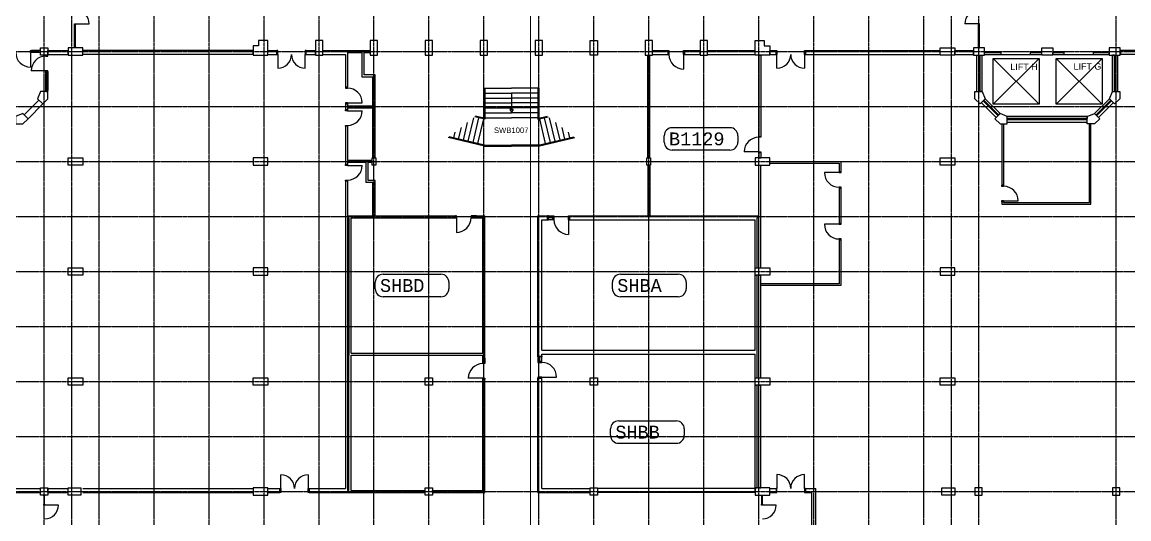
# Model space of a CAD drawing. Header units: millimetres. Extents: x -63292 to 85267, y -25390 to 107538.
# Drawn here: x -27737 to 32667, y 11276 to 38376 of the extents above; entities that cross this region are included whole.
import ezdxf

# ---------------------------------------------------------------- set-up
doc = ezdxf.new("R2010")
doc.units = ezdxf.units.MM
doc.linetypes.add('PCENTRE', pattern=[50.8, 31.75, -6.35, 6.35, -6.35])
for name, color, linetype in [('Boundaries_and_building_grids', 140, 'Continuous'), ('BRICK_WALLS_P4', 1, 'Continuous'), ('COLUMNS_P5', 3, 'Continuous'), ('DR', 8, 'Continuous'), ('LIFTS AND STAIRS', 8, 'Continuous'), ('TEXT', 2, 'Continuous'), ('WA', 6, 'Continuous'), ('WA_EXT', 7, 'Continuous'), ('WN', 4, 'Continuous')]:
    doc.layers.add(name, color=color, linetype=linetype)
doc.styles.add('arial', font='arial.ttf')
doc.styles.add('MONOTXT', font='monotxt.shx')

msp = doc.modelspace()

# ---------------------------------------------------------------- linework, layer by layer
at = {"layer": 'Boundaries_and_building_grids', "color": 140, "linetype": 'PCENTRE', "lineweight": -3}
for p, q in [((-26533, -17978), (-26533, 67826)), ((-25033, -17978), (-25033, 67826)), ((-23533, -17978), (-23533, 67826)), ((-20533, -17978), (-20533, 67826)), ((-17533, -17978), (-17533, 67826)), ((-14533, -17978), (-14533, 67826)), ((-11533, -17978), (-11533, 67826)), ((-8533, -17978), (-8533, 67826)), ((-5533, -17978), (-5533, 67826)), ((-2533, -17978), (-2533, 67826)), ((467, -17978), (467, 67826)), ((3467, -17978), (3467, 67826)), ((6467, -17978), (6467, 67826)), ((9467, -17978), (9467, 67826)), ((12467, -17978), (12467, 67826)), ((15467, -17978), (15467, 67826)), ((18467, -17978), (18467, 67826)), ((21467, 67826), (21467, -17978)), ((22967, 67826), (22967, -17978)), ((24467, 67826), (24467, -17978)), ((31967, -17978), (31967, 67826)), ((-52891, 36776), (85267, 36776)), ((-52891, 33776), (85267, 33776)), ((-52891, 30776), (50767, 30776)), ((-52891, 27776), (50767, 27776)), ((-52891, 24776), (50767, 24776)), ((-52891, 21776), (50767, 21776)), ((-52891, 18776), (50767, 18776)), ((-52891, 15776), (50767, 15776)), ((-52891, 12776), (50767, 12776))]:
    msp.add_line(p, q, dxfattribs=at)
at = {"layer": 'BRICK_WALLS_P4', "linetype": 'Continuous'}
for p, q in [((-27233, 36721), (-27233, 36831)), ((-26733, 36831), (-27233, 36831)), ((-26733, 36721), (-27233, 36721)), ((-26733, 36721), (-26733, 36831)), ((-26333, 36611), (-26333, 36831)), ((-26333, 36831), (-25233, 36831)), ((-26333, 36611), (-25233, 36611)), ((-25233, 36611), (-25233, 36831)), ((-24433, 36611), (-24433, 36831)), ((-15133, 36831), (-24433, 36831)), ((-15133, 36611), (-24433, 36611)), ((-15133, 36611), (-15133, 36831)), ((-14333, 36611), (-14333, 36831)), ((-14333, 36831), (-13833, 36831)), ((-14333, 36611), (-13833, 36611)), ((-13833, 36611), (-13833, 36831)), ((-12233, 36611), (-12233, 36831)), ((-12233, 36831), (-11733, 36831)), ((-12233, 36611), (-11733, 36611)), ((-11733, 36611), (-11733, 36831)), ((-11333, 36611), (-11333, 36831)), ((-11333, 36831), (-8733, 36831)), ((-11333, 36611), (-10088, 36611)), ((-10088, 36611), (-10088, 34823)), ((-9978, 36721), (-9978, 34823)), ((-9978, 36721), (-9192, 36721)), ((-9192, 36721), (-9192, 35393)), ((-9082, 36721), (-9082, 35503)), ((-9082, 36721), (-8733, 36721)), ((-8733, 36721), (-8733, 36831)), ((6412, 30976), (6412, 36576)), ((6412, 36576), (6522, 36576)), ((6522, 30976), (6522, 36576)), ((6667, 36831), (7517, 36831)), ((6667, 36611), (6667, 36831)), ((6667, 36611), (7517, 36611)), ((7517, 36611), (7517, 36831)), ((8417, 36611), (8417, 36831)), ((8417, 36831), (9267, 36831)), ((8417, 36611), (9267, 36611)), ((9267, 36611), (9267, 36831)), ((9667, 36831), (12267, 36831)), ((9667, 36611), (9667, 36831)), ((9667, 36611), (12267, 36611)), ((12267, 36611), (12267, 36831)), ((12467, 36576), (12467, 32094)), ((12467, 36576), (12577, 36576)), ((12577, 36576), (12577, 32094)), ((13067, 36831), (13411, 36831)), ((13067, 36611), (13067, 36831)), ((13067, 36611), (13411, 36611)), ((13411, 36611), (13411, 36831)), ((15011, 36831), (22367, 36831)), ((15011, 36611), (15011, 36831)), ((15011, 36611), (22367, 36611)), ((22367, 36611), (22367, 36831)), ((23167, 36831), (24181, 36831)), ((23167, 36611), (23167, 36831)), ((23167, 36611), (24181, 36611)), ((24181, 36611), (24181, 36831)), ((24367, 34593), (24367, 36576)), ((24507, 34593), (24507, 36576)), ((24557, 34593), (24557, 36576)), ((24557, 36576), (24667, 36576)), ((24667, 34593), (24667, 36576)), ((24781, 36721), (25706, 36721)), ((24781, 36611), (24781, 36721)), ((24781, 36611), (25706, 36611)), ((25706, 36611), (25706, 36721)), ((27306, 36611), (27306, 36721)), ((27306, 36721), (27917, 36721)), ((27306, 36611), (27917, 36611)), ((27917, 36611), (27917, 36721)), ((28517, 36721), (29129, 36721)), ((28517, 36611), (28517, 36721)), ((28517, 36611), (29129, 36611)), ((29129, 36611), (29129, 36721)), ((30729, 36721), (31593, 36721)), ((30729, 36611), (30729, 36721)), ((30729, 36611), (31593, 36611)), ((31593, 36611), (31593, 36721)), ((31767, 34593), (31767, 36576)), ((31877, 36576), (31767, 36576)), ((31877, 34593), (31877, 36576)), ((31927, 34593), (31927, 36576)), ((32067, 34593), (32067, 36576)), ((33127, 36831), (32203, 36831)), ((32203, 36831), (32203, 36611)), ((33127, 36611), (32203, 36611)), ((-9192, 35393), (-8588, 35393)), ((-8478, 35503), (-9082, 35503)), ((-8588, 33813), (-8588, 35393)), ((-8478, 30976), (-8478, 35503)), ((-26333, 34443), (-26333, 34576)), ((-9978, 34823), (-10088, 34823)), ((24667, 34593), (24557, 34593)), ((31767, 34593), (31877, 34593)), ((-26828, 34122), (-27629, 33321)), ((-27417, 33109), (-26616, 33910)), ((-26616, 33910), (-27417, 33109)), ((-10088, 33923), (-10088, 33593)), ((-10088, 33923), (-9978, 33923)), ((-9978, 33923), (-9978, 33813)), ((25422, 33179), (24621, 33981)), ((25521, 33278), (24720, 34080)), ((24755, 34115), (24833, 34193)), ((25557, 33314), (24755, 34115)), ((25634, 33391), (24833, 34193)), ((30800, 33391), (31602, 34193)), ((30878, 33314), (31679, 34115)), ((30913, 33278), (31715, 34080)), ((31012, 33179), (31814, 33981)), ((31679, 34115), (31602, 34193)), ((-9978, 33593), (-10088, 33593)), ((-9978, 33813), (-8588, 33813)), ((-9978, 33703), (-9978, 33593)), ((-9978, 33703), (-8588, 33703)), ((-8588, 30976), (-8588, 33703)), ((25634, 33391), (25557, 33314)), ((30400, 33226), (26034, 33226)), ((26034, 33116), (26034, 33226)), ((30400, 33226), (30400, 33116)), ((30800, 33391), (30878, 33314)), ((-10088, 32693), (-10088, 30611)), ((-9978, 32693), (-10088, 32693)), ((-9978, 32693), (-9978, 30831)), ((30400, 33116), (26034, 33116)), ((26034, 33066), (30400, 33066)), ((26034, 32926), (30400, 32926)), ((-8633, 30831), (-9978, 30831)), ((-8633, 30721), (-8633, 30831)), ((-8588, 30976), (-8478, 30976)), ((6522, 30976), (6412, 30976)), ((12467, 31294), (12467, 30976)), ((12467, 30976), (12577, 30976)), ((12577, 31294), (12577, 30976)), ((-9978, 30611), (-10088, 30611)), ((-9978, 30721), (-9978, 30611)), ((-8978, 30721), (-9978, 30721)), ((-8978, 30721), (-8978, 29631)), ((-8633, 30721), (-8868, 30721)), ((-8868, 30721), (-8868, 29741)), ((6412, 30576), (6412, 27816)), ((6412, 30576), (6522, 30576)), ((6522, 30576), (6522, 27816)), ((12467, 27816), (12467, 30576)), ((12467, 30576), (12577, 30576)), ((12577, 24976), (12577, 30576)), ((-10088, 29711), (-9978, 29711)), ((-10088, 29711), (-10088, 12926)), ((-9978, 29711), (-9978, 27816)), ((-8588, 29631), (-8978, 29631)), ((-8468, 29741), (-8868, 29741)), ((-8588, 27813), (-8588, 29631)), ((-8478, 27816), (-8478, 29741)), ((-9978, 27816), (-8588, 27816)), ((-8478, 27816), (-4088, 27816)), ((-4088, 27706), (-4088, 27816)), ((-2888, 27706), (-2888, 27816)), ((-2888, 27816), (-2478, 27816)), ((-2478, 20096), (-2478, 27816)), ((412, 27816), (935, 27816)), ((412, 20158), (412, 27816)), ((935, 27596), (935, 27816)), ((2135, 27816), (6412, 27816)), ((2135, 27596), (2135, 27816)), ((6522, 27816), (12467, 27816)), ((-9978, 27706), (-9978, 20206)), ((-9978, 27706), (-9898, 27706)), ((-9898, 27706), (-9898, 20206)), ((-9788, 20316), (-9788, 27706)), ((-9788, 27706), (-4088, 27706)), ((-2888, 27706), (-2588, 27706)), ((-2588, 20316), (-2588, 27706)), ((632, 27596), (935, 27596)), ((632, 20488), (632, 27596)), ((2135, 27596), (12267, 27596)), ((12267, 24976), (12267, 27596)), ((12377, 24976), (12377, 27703)), ((12467, 27703), (12377, 27703)), ((12467, 24976), (12467, 27703)), ((12267, 24976), (12377, 24976)), ((12467, 24976), (12577, 24976)), ((12267, 20488), (12267, 24576)), ((12267, 24576), (12377, 24576)), ((12377, 18976), (12377, 24576)), ((12467, 18976), (12467, 24576)), ((12467, 24576), (12577, 24576)), ((12577, 18976), (12577, 24576)), ((-9978, 20206), (-9978, 12816)), ((-9898, 12816), (-9898, 20206)), ((-9788, 20316), (-2588, 20316)), ((-9788, 20206), (-2588, 20206)), ((-9788, 12816), (-9788, 20206)), ((-2588, 20096), (-2588, 20206)), ((-2588, 20096), (-2478, 20096)), ((412, 20158), (632, 20158)), ((632, 20488), (12267, 20488)), ((632, 20268), (12267, 20268)), ((632, 20158), (632, 20268)), ((12267, 18976), (12267, 20268)), ((-2588, 18896), (-2478, 18896)), ((-2588, 12816), (-2588, 18896)), ((-2478, 12706), (-2478, 18896)), ((412, 18958), (632, 18958)), ((412, 12721), (412, 18958)), ((632, 12941), (632, 18958)), ((12267, 18976), (12377, 18976)), ((12467, 18976), (12577, 18976)), ((12267, 12976), (12267, 18576)), ((12267, 18576), (12377, 18576)), ((12377, 12976), (12377, 18576)), ((12467, 12976), (12467, 18576)), ((12467, 18576), (12577, 18576)), ((12577, 12976), (12577, 18576)), ((-33833, 12926), (-26733, 12926)), ((-33833, 12706), (-26733, 12706)), ((-26733, 12706), (-26733, 12926)), ((-26333, 12706), (-26333, 12926)), ((-26333, 12926), (-25233, 12926)), ((-26333, 12706), (-25233, 12706)), ((-24433, 12926), (-15133, 12926)), ((-24433, 12706), (-15133, 12706)), ((-14333, 12926), (-13676, 12926)), ((-14333, 12706), (-13676, 12706)), ((-13676, 12706), (-13676, 12926)), ((-12076, 12706), (-12076, 12926)), ((-12076, 12926), (-10088, 12926)), ((-12076, 12706), (-5733, 12706)), ((-9978, 12816), (-9898, 12816)), ((-9788, 12816), (-5733, 12816)), ((-5733, 12706), (-5733, 12816)), ((-5333, 12706), (-5333, 12816)), ((-5333, 12816), (-2588, 12816)), ((-5333, 12706), (-2478, 12706)), ((412, 12721), (3267, 12721)), ((632, 12941), (3267, 12941)), ((12267, 12941), (3667, 12941)), ((12267, 12721), (3667, 12721)), ((12267, 12976), (12377, 12976)), ((12267, 12721), (12267, 12941)), ((12467, 12976), (12577, 12976)), ((13067, 12941), (13411, 12941)), ((13067, 12721), (13067, 12941)), ((13067, 12721), (13411, 12721)), ((13411, 12941), (13411, 12721)), ((15011, 12941), (15587, 12941)), ((15011, 12941), (15011, 12721)), ((15011, 12721), (15357, 12721)), ((15357, 9976), (15357, 12721)), ((15587, 9976), (15587, 12941))]:
    msp.add_line(p, q, dxfattribs=at)
at = {"layer": 'COLUMNS_P5', "linetype": 'Continuous'}
for points in [[(-26333, 36576), (-26733, 36576), (-26733, 36976), (-26333, 36976), (-26333, 36576)], [(28517, 36576), (27917, 36576), (27917, 36976), (28517, 36976), (28517, 36576)], [(-8633, 30976), (-8433, 30976), (-8433, 30576), (-8633, 30576), (-8633, 30976)], [(6367, 30976), (6567, 30976), (6567, 30576), (6367, 30576), (6367, 30976)], [(-5333, 18576), (-5733, 18576), (-5733, 18976), (-5333, 18976), (-5333, 18576)], [(3667, 18576), (3267, 18576), (3267, 18976), (3667, 18976), (3667, 18576)], [(-26333, 12576), (-26733, 12576), (-26733, 12976), (-26333, 12976), (-26333, 12576)], [(-5333, 12576), (-5733, 12576), (-5733, 12976), (-5333, 12976), (-5333, 12576)], [(3667, 12576), (3267, 12576), (3267, 12976), (3667, 12976), (3667, 12576)], [(24267, 12576), (24667, 12576), (24667, 12976), (24267, 12976), (24267, 12576)], [(31767, 12576), (32167, 12576), (32167, 12976), (31767, 12976), (31767, 12576)]]:
    msp.add_lwpolyline(points, dxfattribs=at)
at = {"layer": 'COLUMNS_P5', "linetype": 'Continuous', "lineweight": -3}
for points in [[(-24433, 36976), (-25233, 36976), (-25233, 36576), (-24433, 36576)], [(-14333, 37376), (-14833, 37376), (-14833, 37076), (-15133, 37076), (-15133, 36576), (-14333, 36576)], [(-11733, 37376), (-11733, 36576), (-11333, 36576), (-11333, 37376)], [(-8333, 36576), (-8333, 37376), (-8733, 37376), (-8733, 36576)], [(-5733, 37376), (-5733, 36576), (-5333, 36576), (-5333, 37376)], [(-2333, 37376), (-2733, 37376), (-2733, 36576), (-2333, 36576)], [(667, 37376), (267, 37376), (267, 36576), (667, 36576)], [(3267, 37376), (3667, 37376), (3667, 36576), (3267, 36576)], [(6267, 37376), (6267, 36576), (6667, 36576), (6667, 37376)], [(9267, 37376), (9267, 36576), (9667, 36576), (9667, 37376)], [(12267, 37376), (12767, 37376), (12767, 37076), (13067, 37076), (13067, 36576), (12267, 36576)], [(22367, 36576), (22367, 36976), (23167, 36976), (23167, 36576)], [(24781, 36976), (24181, 36976), (24181, 36576), (24781, 36576)], [(28517, 36976), (28517, 36576), (27917, 36576), (27917, 36976)], [(32193, 36976), (31593, 36976), (31593, 36576), (32193, 36576)], [(-26333, 34593), (-26733, 34593), (-26898, 34193), (-26616, 33910), (-26333, 34193)], [(24267, 34593), (24667, 34593), (24833, 34193), (24550, 33910), (24267, 34193)], [(31884, 33910), (31602, 34193), (31767, 34593), (32167, 34593), (32167, 34193)], [(-27700, 33391), (-28100, 33226), (-28100, 32826), (-27700, 32826), (-27417, 33109)], [(26034, 32826), (26034, 33226), (25634, 33391), (25352, 33109), (25634, 32826)], [(30400, 33226), (30800, 33391), (31083, 33109), (30800, 32826), (30400, 32826)], [(-24433, 30576), (-25233, 30576), (-25233, 30976), (-24433, 30976)], [(-15133, 30576), (-14333, 30576), (-14333, 30976), (-15133, 30976)], [(13067, 30576), (13067, 30976), (12267, 30976), (12267, 30576)], [(22367, 30576), (22367, 30976), (23167, 30976), (23167, 30576)], [(-25233, 24976), (-24433, 24976), (-24433, 24576), (-25233, 24576)], [(-14333, 24976), (-15133, 24976), (-15133, 24576), (-14333, 24576)], [(13067, 24576), (12267, 24576), (12267, 24976), (13067, 24976)], [(22367, 24576), (23167, 24576), (23167, 24976), (22367, 24976)], [(-24433, 18576), (-25233, 18576), (-25233, 18976), (-24433, 18976)], [(-15133, 18576), (-15133, 18976), (-14333, 18976), (-14333, 18576)], [(13067, 18576), (12267, 18576), (12267, 18976), (13067, 18976)], [(22367, 18576), (22367, 18976), (23167, 18976), (23167, 18576)], [(-24533, 12976), (-24533, 12576), (-25233, 12576), (-25233, 12976)], [(-15133, 12576), (-14333, 12576), (-14333, 12976), (-15133, 12976)], [(13067, 12576), (13067, 12976), (12267, 12976), (12267, 12576)], [(22467, 12576), (22467, 12976), (23167, 12976), (23167, 12576)]]:
    msp.add_lwpolyline(points, close=True, dxfattribs=at)
at = {"layer": 'DR', "linetype": 'Continuous'}
for p, q in [((-24833, 38276), (-24083, 38276)), ((24467, 38276), (23717, 38276)), ((-27283, 36721), (-27283, 35921)), ((-13783, 36611), (-13783, 35861)), ((-12283, 35861), (-12283, 36611)), ((8367, 36611), (8367, 35811)), ((13461, 35861), (13461, 36611)), ((14961, 36611), (14961, 35861)), ((-26443, 35726), (-27243, 35726)), ((-9978, 33973), (-9178, 33973)), ((-9978, 33543), (-9178, 33543)), ((12467, 31294), (11667, 31294)), ((-9978, 30561), (-9178, 30561)), ((16852, 30166), (16052, 30166)), ((25831, 28624), (26631, 28624)), ((-2938, 27816), (-3188, 27816)), ((985, 27816), (1235, 27816)), ((985, 27596), (985, 27816)), ((-4038, 27706), (-4038, 26906)), ((-3188, 27761), (-2938, 27761)), ((-3188, 27706), (-2888, 27706)), ((1235, 27596), (935, 27596)), ((1235, 27706), (985, 27706)), ((2085, 27596), (2085, 26796)), ((16852, 27346), (16052, 27346)), ((-2588, 19796), (-2588, 20096)), ((-2533, 19796), (-2533, 20046)), ((-2478, 20046), (-2478, 19796)), ((412, 20108), (412, 19858)), ((632, 20108), (412, 20108)), ((522, 19858), (522, 20108)), ((632, 19858), (632, 20158)), ((-2588, 18946), (-3388, 18946)), ((632, 19008), (1432, 19008)), ((-13626, 12926), (-13626, 13676)), ((-12126, 13676), (-12126, 12926)), ((13461, 13691), (13461, 12941)), ((14961, 12941), (14961, 13691)), ((-25758, 12026), (-26508, 12026)), ((13417, 12026), (12667, 12026))]:
    msp.add_line(p, q, dxfattribs=at)
for points in [[(-24883, 38226), (-24883, 38276), (-24833, 38276), (-24833, 38226), (-24883, 38226)], [(24517, 38226), (24517, 38276), (24467, 38276), (24467, 38226), (24517, 38226)], [(-24883, 36976), (-24883, 37026), (-24833, 37026), (-24833, 36976), (-24883, 36976)], [(24517, 36976), (24517, 37026), (24467, 37026), (24467, 36976), (24517, 36976)], [(-27233, 36721), (-27283, 36721), (-27283, 36831), (-27233, 36831), (-27233, 36721)], [(-26443, 36576), (-26443, 36526), (-26333, 36526), (-26333, 36576), (-26443, 36576)], [(-13783, 36611), (-13783, 36831), (-13833, 36831), (-13833, 36611), (-13783, 36611)], [(-12233, 36611), (-12233, 36831), (-12283, 36831), (-12283, 36611), (-12233, 36611)], [(7567, 36611), (7517, 36611), (7517, 36831), (7567, 36831), (7567, 36611)], [(8417, 36611), (8367, 36611), (8367, 36831), (8417, 36831), (8417, 36611)], [(13411, 36611), (13411, 36831), (13461, 36831), (13461, 36611), (13411, 36611)], [(14961, 36611), (14961, 36831), (15011, 36831), (15011, 36611), (14961, 36611)], [(-26443, 35726), (-26443, 35676), (-26333, 35676), (-26333, 35726), (-26443, 35726)], [(-26333, 34593), (-26333, 34643), (-26443, 34643), (-26443, 34593), (-26333, 34593)], [(-9978, 34773), (-9978, 34823), (-10088, 34823), (-10088, 34773), (-9978, 34773)], [(-9978, 33923), (-9978, 33973), (-10088, 33973), (-10088, 33923), (-9978, 33923)], [(-9978, 33593), (-9978, 33543), (-10088, 33543), (-10088, 33593), (-9978, 33593)], [(-9978, 32743), (-9978, 32693), (-10088, 32693), (-10088, 32743), (-9978, 32743)], [(12467, 32094), (12467, 32144), (12577, 32144), (12577, 32094), (12467, 32094)], [(12467, 31244), (12467, 31294), (12577, 31294), (12577, 31244), (12467, 31244)], [(-9978, 30611), (-9978, 30561), (-10088, 30561), (-10088, 30611), (-9978, 30611)], [(16852, 30216), (16852, 30166), (16962, 30166), (16962, 30216), (16852, 30216)], [(-9978, 29761), (-9978, 29711), (-10088, 29711), (-10088, 29761), (-9978, 29761)], [(16852, 29366), (16852, 29316), (16962, 29316), (16962, 29366), (16852, 29366)], [(25831, 29424), (25831, 29474), (25721, 29474), (25721, 29424), (25831, 29424)], [(25831, 28574), (25831, 28624), (25721, 28624), (25721, 28574), (25831, 28574)], [(-4088, 27706), (-4038, 27706), (-4038, 27816), (-4088, 27816), (-4088, 27706)], [(-3238, 27706), (-3188, 27706), (-3188, 27816), (-3238, 27816), (-3238, 27706)], [(-2938, 27816), (-2888, 27816), (-2888, 27706), (-2938, 27706), (-2938, 27816)], [(985, 27816), (935, 27816), (935, 27596), (985, 27596)], [(1285, 27596), (1235, 27596), (1235, 27816), (1285, 27816), (1285, 27596)], [(2135, 27596), (2085, 27596), (2085, 27816), (2135, 27816), (2135, 27596)], [(16852, 27396), (16852, 27346), (16962, 27346), (16962, 27396), (16852, 27396)], [(16852, 26546), (16852, 26496), (16962, 26496), (16962, 26546), (16852, 26546)], [(-2478, 20046), (-2478, 20096), (-2588, 20096), (-2588, 20046), (-2478, 20046)], [(412, 20108), (412, 20158), (632, 20158), (632, 20108)], [(-2588, 19746), (-2588, 19796), (-2478, 19796), (-2478, 19746), (-2588, 19746)], [(632, 19808), (632, 19858), (412, 19858), (412, 19808), (632, 19808)], [(-2588, 18896), (-2588, 18946), (-2478, 18946), (-2478, 18896), (-2588, 18896)], [(632, 18958), (632, 19008), (412, 19008), (412, 18958), (632, 18958)], [(-13626, 12926), (-13626, 12706), (-13676, 12706), (-13676, 12926), (-13626, 12926)], [(-12076, 12926), (-12076, 12706), (-12126, 12706), (-12126, 12926), (-12076, 12926)], [(13411, 12941), (13411, 12721), (13461, 12721), (13461, 12941), (13411, 12941)], [(14961, 12941), (14961, 12721), (15011, 12721), (15011, 12941), (14961, 12941)], [(-26558, 12526), (-26558, 12576), (-26508, 12576), (-26508, 12526), (-26558, 12526)], [(-26558, 12026), (-26558, 12076), (-26508, 12076), (-26508, 12026), (-26558, 12026)], [(12617, 12026), (12617, 12076), (12667, 12076), (12667, 12026), (12617, 12026)]]:
    msp.add_lwpolyline(points, dxfattribs=at)
for centre, radius, start, end in [((-24833, 38276), 750, 0, 90), ((24467, 38276), 750, 90, 180), ((-27283, 36721), 800, 180, 270), ((-26443, 35726), 800, 90, 180), ((-13783, 36611), 750, 270, 0), ((-12283, 36611), 750, 180, 270), ((8367, 36611), 800, 180, 270), ((13461, 36611), 750, 270, 0), ((14961, 36611), 750, 180, 270), ((-9978, 33973), 800, 0, 90), ((-9978, 33543), 800, 270, 0), ((12467, 31294), 800, 90, 180), ((-9978, 30561), 800, 270, 0), ((16852, 30166), 800, 180, 270), ((25831, 28624), 800, 0, 90), ((-4038, 27706), 800, 270, 0), ((2085, 27596), 800, 180, 270), ((16852, 27346), 800, 180, 270), ((-2588, 18946), 800, 90, 180), ((632, 19008), 800, 0, 90), ((-13626, 12926), 750, 0, 90), ((-12126, 12926), 750, 90, 180), ((13461, 12941), 750, 0, 90), ((14961, 12941), 750, 90, 180), ((-26508, 12026), 750, 270, 0), ((12667, 12026), 750, 270, 0)]:
    msp.add_arc(centre, radius, start, end, dxfattribs=at)
at = {"layer": 'LIFTS AND STAIRS', "linetype": 'Continuous'}
for p, q in [((25265, 33898), (27765, 36398)), ((25265, 36398), (27765, 33898)), ((25706, 36611), (27306, 36611)), ((28701, 36398), (31201, 33898)), ((28701, 33898), (31201, 36398)), ((29129, 36611), (30729, 36611)), ((-2533, 34776), (-2533, 33138)), ((-2533, 34776), (-1033, 34776)), ((-2483, 34776), (-2483, 33076)), ((-2483, 34506), (-1033, 34506)), ((467, 34776), (-1033, 34776)), ((417, 34506), (-1033, 34506)), ((-1033, 34506), (-1033, 33601)), ((417, 34776), (417, 33076)), ((467, 34776), (467, 33138)), ((-2483, 34236), (-1033, 34236)), ((-2483, 33966), (-1033, 33966)), ((417, 34236), (-1033, 34236)), ((417, 33966), (-1033, 33966)), ((-2533, 33138), (-2988, 33247)), ((-2483, 33696), (-1033, 33696)), ((-2483, 33426), (-1033, 33426)), ((-943, 33601), (-1122, 33601)), ((-1122, 33601), (-943, 33601)), ((-1122, 33601), (-1033, 33463)), ((417, 33696), (-1033, 33696)), ((-943, 33601), (-1033, 33463)), ((417, 33426), (-1033, 33426)), ((467, 33138), (922, 33247)), ((-3782, 32630), (-3933, 32000)), ((-3441, 32895), (-3670, 31937)), ((-3100, 33159), (-3408, 31874)), ((-2823, 33157), (-3145, 31812)), ((-2483, 33076), (-3037, 33208)), ((-2561, 33094), (-2882, 31749)), ((-2483, 33156), (-1033, 33156)), ((417, 33156), (-1033, 33156)), ((417, 33076), (972, 33208)), ((495, 33094), (817, 31749)), ((758, 33157), (1079, 31812)), ((1035, 33159), (1342, 31874)), ((1376, 32895), (1605, 31937)), ((1716, 32630), (1867, 32000)), ((-2493, 31606), (-4488, 32083)), ((-2493, 31656), (-4438, 32121)), ((-4123, 32366), (-4195, 32063)), ((427, 31656), (2373, 32121)), ((427, 31606), (2422, 32083)), ((2057, 32366), (2130, 32063)), ((-2493, 31656), (-1033, 31656)), ((-2493, 31606), (-1033, 31606)), ((427, 31656), (-1033, 31656)), ((427, 31606), (-1033, 31606))]:
    msp.add_line(p, q, dxfattribs=at)
for points in [[(27765, 33898), (25265, 33898), (25265, 36398), (27765, 36398), (27765, 33898)], [(31201, 33898), (28701, 33898), (28701, 36398), (31201, 36398), (31201, 33898)]]:
    msp.add_lwpolyline(points, dxfattribs=at)
at = {"layer": 'TEXT', "linetype": 'Continuous'}
for p, q in [((7745, 32619), (10895, 32619)), ((7307, 31831), (7307, 32181)), ((11332, 32181), (11332, 31831)), ((10895, 31394), (7745, 31394)), ((-8468, 23832), (-8468, 24182)), ((-8030, 24620), (-4880, 24620)), ((-4443, 24182), (-4443, 23832)), ((4483, 23832), (4483, 24182)), ((4921, 24620), (8071, 24620)), ((8508, 24182), (8508, 23832)), ((-4880, 23395), (-8030, 23395)), ((8071, 23395), (4921, 23395)), ((4817, 16621), (7967, 16621)), ((4380, 15834), (4380, 16184)), ((8405, 16184), (8405, 15834)), ((7967, 15396), (4817, 15396))]:
    msp.add_line(p, q, dxfattribs=at)
for centre, start, end in [((7745, 32181), 90, 180), ((10895, 32181), 0, 90), ((7745, 31831), 180, 270), ((10895, 31831), 270, 0), ((-8030, 24182), 90, 180), ((-4880, 24182), 0, 90), ((4921, 24182), 90, 180), ((8071, 24182), 0, 90), ((-8030, 23832), 180, 270), ((-4880, 23832), 270, 0), ((4921, 23832), 180, 270), ((8071, 23832), 270, 0), ((4817, 16184), 90, 180), ((7967, 16184), 0, 90), ((4817, 15834), 180, 270), ((7967, 15834), 270, 0)]:
    msp.add_arc(centre, 437, start, end, dxfattribs=at)
at = {"layer": 'WA'}
for points in [[(25741, 32826), (25741, 29424)], [(25741, 28624), (25741, 28439), (30600, 28439), (30600, 32826)], [(25831, 32826), (25831, 29424)], [(25831, 28624), (25831, 28529), (30510, 28529), (30510, 32826)], [(13067, 30776), (16942, 30776), (16942, 30166)], [(13067, 30686), (16852, 30686), (16852, 30166)], [(16852, 29366), (16852, 27346)], [(16942, 29366), (16942, 27346)], [(16852, 26546), (16852, 24106), (12577, 24106)], [(16942, 26546), (16942, 24016), (12577, 24016)]]:
    msp.add_lwpolyline(points, dxfattribs=at)
at = {"layer": 'WA_EXT', "color": 3, "linetype": 'Continuous', "lineweight": 0}
msp.add_xline((0, 0), (0, 1), dxfattribs=at)
at = {"layer": 'WN', "linetype": 'Continuous'}
for p, q in [((-24883, 37026), (-24883, 38226)), ((-24858, 37026), (-24858, 38226)), ((-24833, 37026), (-24833, 38226)), ((24467, 37026), (24467, 38226)), ((24492, 37026), (24492, 38226)), ((24517, 37026), (24517, 38226)), ((-26443, 34643), (-26443, 35676)), ((-26388, 34643), (-26388, 35676)), ((-26333, 35676), (-26333, 34643)), ((-26558, 12526), (-26558, 12076)), ((-26533, 12076), (-26533, 12526)), ((-26508, 12076), (-26508, 12526)), ((12617, 12576), (12617, 12076)), ((12642, 12076), (12642, 12576)), ((12667, 12076), (12667, 12576))]:
    msp.add_line(p, q, dxfattribs=at)

# ---------------------------------------------------------------- texts
at = {"layer": 'TEXT', "linetype": 'Continuous'}
for s, height, style, p in [('LIFT H', 350, 'arial', (26196, 35765)), ('LIFT G', 350, 'arial', (29649, 35783)), ('SWB1007', 300, 'arial', (-1989, 32327)), ('B1129', 700, 'MONOTXT', (7570, 31656)), ('SHBD', 700, 'MONOTXT', (-8205, 23657)), ('SHBA', 700, 'MONOTXT', (4746, 23657)), ('SHBB', 700, 'MONOTXT', (4642, 15659))]:
    msp.add_text(s, height=height, dxfattribs=dict(at, style=style)).set_placement(p)

doc.saveas('drawing.dxf')
